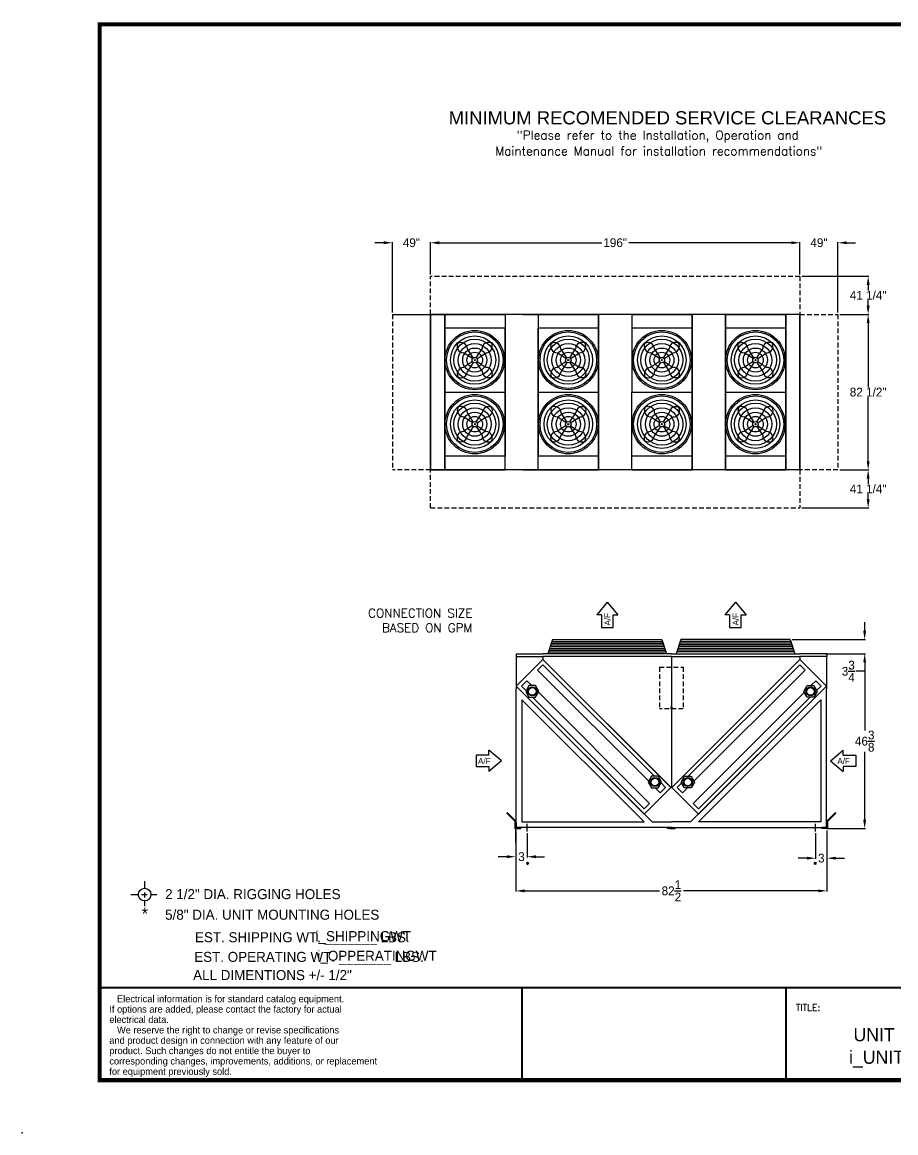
# Model space of a CAD drawing. Extents: x -21 to 463, y -14 to 294.
# Drawn here: x -20.5 to 211.1, y -14 to 280.6 of the extents above; entities that cross this region are included whole.
import ezdxf
from ezdxf.enums import TextEntityAlignment as Align

# ---------------------------------------------------------------- set-up
doc = ezdxf.new("R2010")
doc.units = 0
doc.header["$MEASUREMENT"] = 0
doc.linetypes.add('HIDDEN', pattern=[0.375, 0.25, -0.125])
doc.layers.get('0').update_dxf_attribs({"linetype": 'CONTINUOUS'})
doc.layers.get('Defpoints').update_dxf_attribs({"linetype": 'CONTINUOUS'})
doc.styles.add('dimentions', font='ARIAL.TTF')
doc.styles.add('ROMANS', font='ROMANS')
doc.styles.add('SIMPLEX', font='SIMPLEX')
doc.dimstyles.get("Standard").update_dxf_attribs({"dimtxt": 2.324, "dimasz": 2.324, "dimexe": 0.18, "dimexo": 0.5, "dimgap": 0.09, "dimtad": 0, "dimtih": 1, "dimtoh": 1, "dimdec": 4, "dimzin": 0, "dimdsep": 46, "dimlunit": 5, "dimtxsty": 'STANDARD', "dimcen": 0.09, "dimadec": 0, "dimazin": 0, "dimtfac": 1, "dimtdec": 4, "dimtofl": 0, "dimtmove": 0, "dimatfit": 3, "dimfxl": 1, "dimtolj": 1, "dimtzin": 0, "dimarcsym": 0})

# ---------------------------------------------------------------- blocks, each defined once
blk = doc.blocks.new('*D16')
at = {"color": 0, "lineweight": -2, "ltscale": 5}
for p, q in [((196.3, 161.83), (203.98, 161.83)), ((203.8, 159.5), (203.8, 158.04)), ((203.8, 154.06), (203.8, 155.53)), ((186.21, 151.74), (203.98, 151.74))]:
    blk.add_line(p, q, dxfattribs=at)
at = {"color": 0, "ltscale": 5}
for points in [[(203.41, 159.5), (204.19, 159.5), (203.8, 161.83)], [(203.41, 154.06), (204.19, 154.06), (203.8, 151.74)]]:
    blk.add_solid(points, dxfattribs=at)
at = {"layer": 'Defpoints', "color": 0, "ltscale": 5}
for p in [(195.8, 161.83), (185.71, 151.74), (203.8, 151.74)]:
    blk.add_point(p, dxfattribs=at)
at = {"color": 0, "ltscale": 5, "insert": (203.8, 156.78), "char_height": 2.324, "attachment_point": 5}
blk.add_mtext('\\A1;41 1/4"', dxfattribs=at)
blk = doc.blocks.new('*D17')
at = {"color": 0, "lineweight": -2, "ltscale": 5}
for p, q in [((186.21, 213.17), (203.98, 213.17)), ((203.8, 210.84), (203.8, 209.38)), ((203.8, 205.4), (203.8, 206.87)), ((196.3, 203.08), (203.98, 203.08))]:
    blk.add_line(p, q, dxfattribs=at)
at = {"color": 0, "ltscale": 5}
for points in [[(203.41, 210.84), (204.19, 210.84), (203.8, 213.17)], [(203.41, 205.4), (204.19, 205.4), (203.8, 203.08)]]:
    blk.add_solid(points, dxfattribs=at)
at = {"layer": 'Defpoints', "color": 0, "ltscale": 5}
for p in [(185.71, 213.17), (203.8, 213.17), (195.8, 203.08)]:
    blk.add_point(p, dxfattribs=at)
at = {"color": 0, "ltscale": 5, "insert": (203.8, 208.12), "char_height": 2.324, "attachment_point": 5}
blk.add_mtext('\\A1;41 1/4"', dxfattribs=at)
blk = doc.blocks.new('*D18')
at = {"color": 0, "lineweight": -2, "ltscale": 5}
for p, q in [((183.39, 222.07), (181.07, 222.07)), ((185.71, 213.67), (185.71, 222.25)), ((195.8, 203.58), (195.8, 222.25)), ((198.13, 222.07), (200.45, 222.07))]:
    blk.add_line(p, q, dxfattribs=at)
at = {"color": 0, "ltscale": 5}
for points in [[(183.39, 222.46), (183.39, 221.68), (185.71, 222.07)], [(198.13, 222.46), (198.13, 221.68), (195.8, 222.07)]]:
    blk.add_solid(points, dxfattribs=at)
at = {"layer": 'Defpoints', "color": 0, "ltscale": 5}
for p in [(195.8, 222.07), (185.71, 213.17), (195.8, 203.08)]:
    blk.add_point(p, dxfattribs=at)
at = {"color": 0, "ltscale": 5, "insert": (190.76, 222.07), "char_height": 2.324, "attachment_point": 5}
blk.add_mtext('\\A1;49"', dxfattribs=at)
blk = doc.blocks.new('*D19')
at = {"color": 0, "lineweight": -2, "ltscale": 5}
for p, q in [((196.3, 203.08), (203.98, 203.08)), ((203.8, 200.75), (203.8, 183.71)), ((203.8, 164.15), (203.8, 181.2)), ((196.3, 161.83), (203.98, 161.83))]:
    blk.add_line(p, q, dxfattribs=at)
at = {"color": 0, "ltscale": 5}
for points in [[(203.41, 200.75), (204.19, 200.75), (203.8, 203.08)], [(203.41, 164.15), (204.19, 164.15), (203.8, 161.83)]]:
    blk.add_solid(points, dxfattribs=at)
at = {"layer": 'Defpoints', "color": 0, "ltscale": 5}
for p in [(195.8, 203.08), (195.8, 161.83), (203.8, 161.83)]:
    blk.add_point(p, dxfattribs=at)
at = {"color": 0, "ltscale": 5, "insert": (203.8, 182.45), "char_height": 2.324, "attachment_point": 5}
blk.add_mtext('\\A1;82 1/2"', dxfattribs=at)
blk = doc.blocks.new('*D20')
at = {"color": 0, "lineweight": -2, "ltscale": 5}
for p, q in [((75.3, 222.07), (72.98, 222.07)), ((77.63, 203.58), (77.63, 222.25)), ((87.71, 213.67), (87.71, 222.25)), ((90.04, 222.07), (92.36, 222.07))]:
    blk.add_line(p, q, dxfattribs=at)
at = {"color": 0, "ltscale": 5}
for points in [[(75.3, 222.46), (75.3, 221.68), (77.63, 222.07)], [(90.04, 222.46), (90.04, 221.68), (87.71, 222.07)]]:
    blk.add_solid(points, dxfattribs=at)
at = {"layer": 'Defpoints', "color": 0, "ltscale": 5}
for p in [(77.63, 222.07), (87.71, 213.17), (77.63, 203.08)]:
    blk.add_point(p, dxfattribs=at)
at = {"color": 0, "ltscale": 5, "insert": (82.67, 222.07), "char_height": 2.324, "attachment_point": 5}
blk.add_mtext('\\A1;49"', dxfattribs=at)
blk = doc.blocks.new('*D23')
at = {"color": 0, "lineweight": -2, "ltscale": 5}
for p, q in [((87.71, 213.67), (87.71, 222.25)), ((90.04, 222.07), (133.14, 222.07)), ((183.39, 222.07), (140.29, 222.07)), ((185.71, 213.67), (185.71, 222.25))]:
    blk.add_line(p, q, dxfattribs=at)
at = {"color": 0, "ltscale": 5}
for points in [[(90.04, 222.46), (90.04, 221.68), (87.71, 222.07)], [(183.39, 222.46), (183.39, 221.68), (185.71, 222.07)]]:
    blk.add_solid(points, dxfattribs=at)
at = {"layer": 'Defpoints', "color": 0, "ltscale": 5}
for p in [(87.71, 222.07), (87.71, 213.17), (185.71, 213.17)]:
    blk.add_point(p, dxfattribs=at)
at = {"color": 0, "ltscale": 5, "insert": (136.71, 222.07), "char_height": 2.324, "attachment_point": 5}
blk.add_mtext('\\A1;196"', dxfattribs=at)
blk = doc.blocks.new('*D21')
at = {"color": 0, "lineweight": -2, "ltscale": 5}
for p, q in [((192.45, 113.08), (203.06, 113.08)), ((202.88, 110.76), (202.88, 92.7)), ((202.88, 69.04), (202.88, 87.1)), ((192.87, 66.72), (203.06, 66.72))]:
    blk.add_line(p, q, dxfattribs=at)
at = {"color": 0, "ltscale": 5}
for points in [[(202.49, 110.76), (203.27, 110.76), (202.88, 113.08)], [(202.49, 69.04), (203.27, 69.04), (202.88, 66.72)]]:
    blk.add_solid(points, dxfattribs=at)
at = {"layer": 'Defpoints', "color": 0, "ltscale": 5}
for p in [(191.95, 113.08), (192.37, 66.72), (202.88, 66.72)]:
    blk.add_point(p, dxfattribs=at)
at = {"color": 0, "ltscale": 5, "insert": (202.88, 89.9), "char_height": 2.324, "attachment_point": 5}
blk.add_mtext('\\A1;46{\\H1.000000x;\\S3/8;}', dxfattribs=at)
blk = doc.blocks.new('*D22')
at = {"color": 0, "lineweight": -2, "ltscale": 5}
for p, q in [((202.88, 119.16), (202.88, 121.48)), ((183.62, 116.83), (203.06, 116.83)), ((192.45, 113.08), (203.06, 113.08)), ((202.88, 110.76), (202.88, 108.43)), ((202.88, 108.43), (200.56, 108.43))]:
    blk.add_line(p, q, dxfattribs=at)
at = {"color": 0, "ltscale": 5}
for points in [[(202.49, 119.16), (203.27, 119.16), (202.88, 116.83)], [(202.49, 110.76), (203.27, 110.76), (202.88, 113.08)]]:
    blk.add_solid(points, dxfattribs=at)
at = {"layer": 'Defpoints', "color": 0, "ltscale": 5}
for p in [(183.12, 116.83), (191.95, 113.08), (202.88, 113.08)]:
    blk.add_point(p, dxfattribs=at)
at = {"color": 0, "ltscale": 5, "insert": (198.53, 108.43), "char_height": 2.324, "attachment_point": 5}
blk.add_mtext('\\A1;3{\\H1.000000x;\\S3/4;}', dxfattribs=at)
blk = doc.blocks.new('*D24')
at = {"color": 0, "lineweight": -2}
for p, q in [((110.36, 66.22), (110.36, 50.02)), ((192.87, 66.22), (192.87, 50.02)), ((112.68, 50.2), (148.43, 50.2)), ((190.55, 50.2), (154.8, 50.2))]:
    blk.add_line(p, q, dxfattribs=at)
at = {"color": 0}
for points in [[(112.68, 50.58), (112.68, 49.81), (110.36, 50.2)], [(190.55, 50.58), (190.55, 49.81), (192.87, 50.2)]]:
    blk.add_solid(points, dxfattribs=at)
at = {"layer": 'Defpoints', "color": 0}
for p in [(110.36, 66.72), (192.87, 66.72), (110.36, 50.2)]:
    blk.add_point(p, dxfattribs=at)
at = {"color": 0, "insert": (151.62, 50.2), "char_height": 2.324, "attachment_point": 5}
blk.add_mtext('\\A1;82{\\H1.000000x;\\S1/2;}', dxfattribs=at)
blk = doc.blocks.new('*D25')
at = {"color": 0, "lineweight": -2}
for p, q in [((110.36, 66.22), (110.36, 59.07)), ((113.36, 65.47), (113.36, 59.07)), ((108.03, 59.25), (105.71, 59.25)), ((115.68, 59.25), (118.01, 59.25))]:
    blk.add_line(p, q, dxfattribs=at)
at = {"color": 0}
for points in [[(108.03, 59.63), (108.03, 58.86), (110.36, 59.25)], [(115.68, 59.63), (115.68, 58.86), (113.36, 59.25)]]:
    blk.add_solid(points, dxfattribs=at)
at = {"layer": 'Defpoints', "color": 0}
for p in [(110.36, 66.72), (113.36, 65.97), (113.36, 59.25)]:
    blk.add_point(p, dxfattribs=at)
at = {"color": 0, "insert": (111.86, 59.25), "char_height": 2.324, "attachment_point": 5}
blk.add_mtext('\\A1;3', dxfattribs=at)
blk = doc.blocks.new('*D26')
at = {"color": 0, "lineweight": -2}
for p, q in [((189.87, 65.47), (189.87, 58.69)), ((192.87, 66.22), (192.87, 58.69)), ((187.55, 58.87), (185.23, 58.87)), ((195.2, 58.87), (197.52, 58.87))]:
    blk.add_line(p, q, dxfattribs=at)
at = {"color": 0}
for points in [[(187.55, 59.25), (187.55, 58.48), (189.87, 58.87)], [(195.2, 59.25), (195.2, 58.48), (192.87, 58.87)]]:
    blk.add_solid(points, dxfattribs=at)
at = {"layer": 'Defpoints', "color": 0}
for p in [(189.87, 65.97), (192.87, 66.72), (192.87, 58.87)]:
    blk.add_point(p, dxfattribs=at)
at = {"color": 0, "insert": (191.37, 58.87), "char_height": 2.324, "attachment_point": 5}
blk.add_mtext('\\A1;3', dxfattribs=at)

msp = doc.modelspace()

# ---------------------------------------------------------------- linework, layer by layer
at = {"linetype": 'HIDDEN', "ltscale": 5}
for p, q in [((87.71373, 203.0789), (87.71373, 213.16749)), ((185.71373, 213.16749), (87.71373, 213.16749)), ((185.71373, 213.16749), (185.71373, 203.0789)), ((77.62515, 203.0789), (77.62515, 161.8289)), ((185.71373, 203.0789), (195.80232, 203.0789)), ((195.80232, 203.0789), (195.80232, 161.8289)), ((87.71373, 161.8289), (77.62515, 161.8289)), ((87.71373, 151.74032), (87.71373, 161.8289)), ((185.71373, 161.8289), (185.71373, 151.74032)), ((195.80232, 161.8289), (185.71373, 161.8289)), ((87.71373, 151.74032), (185.71373, 151.74032)), ((148.46004, 109.51038), (148.46004, 98.44788)), ((148.46004, 109.51038), (154.77254, 109.51038)), ((154.77254, 109.51038), (154.77254, 98.44788)), ((154.77254, 98.44788), (148.46004, 98.44788)), ((151.49129, 98.88538), (151.49129, 98.63538)), ((151.74129, 98.88538), (151.74129, 98.63538))]:
    msp.add_line(p, q, dxfattribs=at)
at = {"ltscale": 5}
for p, q in [((77.62515, 203.0789), (87.71373, 203.0789)), ((185.71373, 203.0789), (87.71373, 203.0789)), ((87.71373, 203.0789), (87.71373, 182.4539)), ((87.71373, 182.4539), (87.71373, 203.0789)), ((87.71373, 203.0789), (91.96373, 203.0789)), ((91.49498, 182.4539), (91.49498, 203.0789)), ((91.49498, 203.0789), (91.49498, 182.4539)), ((91.49498, 203.0789), (107.49498, 203.0789)), ((107.49498, 203.0789), (107.49498, 182.4539)), ((112.21373, 203.0789), (107.49498, 203.0789)), ((112.21373, 203.0789), (117.11998, 203.0789)), ((116.30748, 203.0789), (116.30748, 182.4539)), ((116.30748, 203.0789), (116.30748, 182.4539)), ((116.49498, 203.0789), (132.49498, 203.0789)), ((132.30748, 182.4539), (132.30748, 203.0789)), ((132.30748, 203.0789), (132.30748, 182.4539)), ((136.90123, 203.0789), (132.65123, 203.0789)), ((141.11998, 203.0789), (157.11998, 203.0789)), ((141.11998, 203.0789), (141.11998, 182.4539)), ((141.11998, 203.0789), (141.11998, 182.4539)), ((141.11998, 203.0789), (141.11998, 182.4539)), ((141.11998, 203.0789), (141.11998, 182.4539)), ((157.11998, 203.0789), (157.11998, 182.4539)), ((157.11998, 182.4539), (157.11998, 203.0789)), ((165.93248, 182.4539), (165.93248, 203.0789)), ((165.93248, 203.0789), (165.93248, 182.4539)), ((165.93248, 203.0789), (165.93248, 182.4539)), ((165.93248, 203.0789), (165.93248, 182.4539)), ((165.93248, 203.0789), (165.93248, 182.4539)), ((165.93248, 203.0789), (181.93248, 203.0789)), ((181.93248, 182.4539), (181.93248, 203.0789)), ((181.93248, 203.0789), (181.93248, 182.4539)), ((185.71373, 203.0789), (185.71373, 182.4539)), ((185.71373, 182.4539), (185.71373, 203.0789)), ((185.71373, 182.4539), (185.71373, 203.0789)), ((107.49498, 199.4539), (91.49498, 199.4539)), ((107.49498, 182.4539), (107.49498, 199.4539)), ((116.30748, 182.4539), (116.30748, 199.4539)), ((132.30748, 199.4539), (116.30748, 199.4539)), ((132.30748, 182.4539), (132.30748, 199.4539)), ((157.11998, 199.4539), (141.11998, 199.4539)), ((157.11998, 182.4539), (157.11998, 199.4539)), ((181.93248, 199.4539), (165.93248, 199.4539)), ((181.93248, 182.4539), (181.93248, 199.4539)), ((87.71373, 182.4539), (87.71373, 161.8289)), ((87.71373, 161.8289), (87.71373, 182.4539)), ((91.49498, 182.4539), (107.49498, 182.4539)), ((91.49498, 161.8289), (91.49498, 182.4539)), ((91.49498, 182.4539), (91.49498, 161.8289)), ((91.49498, 182.4539), (107.49498, 182.4539)), ((107.49498, 182.4539), (107.49498, 165.4539)), ((107.49498, 161.8289), (107.49498, 182.4539)), ((116.30748, 161.8289), (116.30748, 182.4539)), ((116.30748, 161.8289), (116.30748, 182.4539)), ((116.30748, 182.4539), (116.30748, 165.4539)), ((116.49498, 182.4539), (132.49498, 182.4539)), ((116.49498, 182.4539), (132.49498, 182.4539)), ((132.30748, 161.8289), (132.30748, 182.4539)), ((132.30748, 182.4539), (132.30748, 165.4539)), ((132.30748, 182.4539), (132.30748, 161.8289)), ((141.11998, 182.4539), (157.11998, 182.4539)), ((141.11998, 161.8289), (141.11998, 182.4539)), ((141.11998, 161.8289), (141.11998, 182.4539)), ((141.11998, 161.8289), (141.11998, 182.4539)), ((141.11998, 161.8289), (141.11998, 182.4539)), ((141.11998, 182.4539), (157.11998, 182.4539)), ((157.11998, 182.4539), (157.11998, 161.8289)), ((157.11998, 182.4539), (157.11998, 165.4539)), ((157.11998, 161.8289), (157.11998, 182.4539)), ((165.93248, 182.4539), (181.93248, 182.4539)), ((165.93248, 161.8289), (165.93248, 182.4539)), ((165.93248, 161.8289), (165.93248, 182.4539)), ((165.93248, 161.8289), (165.93248, 182.4539)), ((165.93248, 161.8289), (165.93248, 182.4539)), ((165.93248, 182.4539), (165.93248, 161.8289)), ((165.93248, 182.4539), (181.93248, 182.4539)), ((181.93248, 161.8289), (181.93248, 182.4539)), ((181.93248, 182.4539), (181.93248, 165.4539)), ((181.93248, 182.4539), (181.93248, 161.8289)), ((185.71373, 182.4539), (185.71373, 161.8289)), ((185.71373, 182.4539), (185.71373, 161.8289)), ((185.71373, 161.8289), (185.71373, 182.4539)), ((107.49498, 165.4539), (91.49498, 165.4539)), ((132.30748, 165.4539), (116.30748, 165.4539)), ((157.11998, 165.4539), (141.11998, 165.4539)), ((181.93248, 165.4539), (165.93248, 165.4539)), ((185.71373, 161.8289), (87.71373, 161.8289)), ((87.71373, 161.8289), (91.96373, 161.8289)), ((91.49498, 161.8289), (107.49498, 161.8289)), ((112.21373, 161.8289), (107.49498, 161.8289)), ((112.21373, 161.8289), (117.11998, 161.8289)), ((116.49498, 161.8289), (132.49498, 161.8289)), ((136.90123, 161.8289), (132.65123, 161.8289)), ((141.11998, 161.8289), (157.11998, 161.8289)), ((165.93248, 161.8289), (181.93248, 161.8289)), ((110.42023, 113.07374), (117.55379, 113.07374)), ((110.42023, 113.07374), (110.42023, 112.32374)), ((110.42023, 112.32374), (117.55379, 112.32374)), ((110.48273, 112.32374), (110.48273, 104.51124)), ((151.67879, 113.08231), (117.55379, 113.08231)), ((151.67879, 112.33231), (117.55379, 112.33231)), ((117.55379, 112.33231), (117.55379, 111.58231)), ((151.55379, 113.08231), (185.67879, 113.08231)), ((151.55379, 112.33231), (185.67879, 112.33231)), ((151.61629, 112.33231), (151.61629, 77.51981)), ((151.61629, 112.33231), (151.61629, 77.51981)), ((192.81236, 113.07374), (185.67879, 113.07374)), ((185.67879, 112.33231), (185.67879, 111.58231)), ((192.81236, 112.32374), (185.67879, 112.32374)), ((192.74986, 112.32374), (192.74986, 104.51124)), ((192.81236, 113.07374), (192.81236, 112.32374)), ((110.48273, 104.51124), (117.55379, 111.58231)), ((110.48273, 104.51124), (117.55379, 111.58231)), ((116.13958, 108.75388), (117.55379, 110.16809)), ((151.61629, 77.51981), (117.55379, 111.58231)), ((117.55379, 111.58231), (151.49492, 77.64118)), ((117.55379, 110.16809), (147.14922, 80.57267)), ((151.61629, 77.51981), (185.67879, 111.58231)), ((185.67879, 111.58231), (151.73767, 77.64118)), ((185.67879, 110.16809), (156.08337, 80.57267)), ((192.74986, 104.51124), (185.67879, 111.58231)), ((192.74986, 104.51124), (185.67879, 111.58231)), ((187.09301, 108.75388), (185.67879, 110.16809)), ((116.13958, 108.75388), (145.62392, 79.26954)), ((187.09301, 108.75388), (157.60867, 79.26954)), ((144.42385, 70.57011), (110.48273, 104.51124)), ((146.52308, 68.47089), (110.48273, 104.51124)), ((110.48273, 104.51124), (110.48273, 103.78339)), ((110.48273, 104.51124), (110.48273, 104.51124)), ((110.48273, 66.97089), (110.48273, 103.78339)), ((111.89694, 104.51124), (113.31115, 105.92545)), ((113.09701, 103.31117), (111.89694, 104.51124)), ((114.6223, 104.6143), (113.31115, 105.92545)), ((156.70951, 68.47089), (192.74986, 104.51124)), ((158.80874, 70.57011), (192.74986, 104.51124)), ((188.61028, 104.6143), (189.92144, 105.92545)), ((191.33565, 104.51124), (189.92144, 105.92545)), ((190.13558, 103.31117), (191.33565, 104.51124)), ((192.74986, 104.51124), (192.74986, 104.51124)), ((192.74986, 104.51124), (192.74986, 103.78339)), ((192.74986, 66.97089), (192.74986, 103.78339)), ((144.40176, 68.47089), (111.98273, 100.88992)), ((111.98273, 100.88992), (111.98273, 68.47089)), ((144.42385, 71.98433), (114.82843, 101.57975)), ((145.83807, 73.39854), (116.35373, 102.88288)), ((157.39452, 73.39854), (186.87886, 102.88288)), ((158.80874, 71.98433), (188.40416, 101.57975)), ((158.83083, 68.47089), (191.24986, 100.88992)), ((191.24986, 100.88992), (191.24986, 68.47089)), ((151.49492, 77.64118), (144.42385, 70.57011)), ((147.35534, 77.53812), (148.66649, 76.22697)), ((150.08071, 77.64118), (148.66649, 76.22697)), ((148.88064, 78.84125), (150.08071, 77.64118)), ((151.73767, 77.64118), (158.80874, 70.57011)), ((154.35195, 78.84125), (153.15188, 77.64118)), ((153.15188, 77.64118), (154.5661, 76.22697)), ((155.87725, 77.53812), (154.5661, 76.22697)), ((145.83807, 73.39854), (144.42385, 71.98433)), ((157.39452, 73.39854), (158.80874, 71.98433)), ((158.80874, 70.57011), (159.8694, 71.63077)), ((158.80874, 70.57011), (159.8694, 71.63077)), ((110.23273, 66.72089), (110.23273, 68.22089)), ((110.35773, 68.22089), (110.48273, 68.22089)), ((110.35773, 66.72089), (110.35773, 68.22089)), ((110.48273, 68.22089), (110.48273, 66.97089)), ((111.98273, 68.47089), (144.40176, 68.47089)), ((113.35773, 65.97089), (113.35773, 67.97089)), ((146.52308, 68.47089), (151.60773, 68.47089)), ((156.70951, 68.47089), (151.62486, 68.47089)), ((191.24986, 68.47089), (158.83083, 68.47089)), ((189.87486, 65.97089), (189.87486, 67.97089)), ((192.87486, 68.22089), (192.74986, 68.22089)), ((192.74986, 68.22089), (192.74986, 66.97089)), ((192.87486, 66.72089), (192.87486, 68.22089)), ((192.99986, 66.72089), (192.99986, 68.22089)), ((110.35773, 66.72089), (111.73273, 66.72089)), ((110.48273, 66.97089), (111.73273, 66.97089)), ((151.60773, 66.97089), (110.73273, 66.97089)), ((111.73273, 66.72089), (111.73273, 66.97089)), ((151.85773, 66.97089), (150.60773, 66.97089)), ((150.60773, 66.72089), (150.60773, 66.97089)), ((152.10773, 66.72089), (150.60773, 66.72089)), ((151.12486, 66.72089), (152.62486, 66.72089)), ((151.37486, 66.97089), (152.62486, 66.97089)), ((151.62486, 66.97089), (192.49986, 66.97089)), ((152.62486, 66.72089), (152.62486, 66.97089)), ((191.49986, 66.72089), (191.49986, 66.97089)), ((192.74986, 66.97089), (191.49986, 66.97089)), ((192.87486, 66.72089), (191.49986, 66.72089))]:
    msp.add_line(p, q, dxfattribs=at)
for p, q in [((98.859, 191.34295), (96.44442, 192.87651)), ((99.07352, 191.56065), (97.50455, 193.95238)), ((99.86059, 191.56645), (101.39415, 193.98103)), ((100.07829, 191.35193), (102.47002, 192.92089)), ((123.6715, 191.34295), (121.25692, 192.87651)), ((123.88602, 191.56065), (122.31705, 193.95238)), ((124.67309, 191.56645), (126.20665, 193.98103)), ((124.89079, 191.35193), (127.28252, 192.92089)), ((148.484, 191.34295), (146.06942, 192.87651)), ((148.69852, 191.56065), (147.12955, 193.95238)), ((149.48559, 191.56645), (151.01915, 193.98103)), ((149.70329, 191.35193), (152.09502, 192.92089)), ((173.2965, 191.34295), (170.88192, 192.87651)), ((173.51102, 191.56065), (171.94205, 193.95238)), ((174.29809, 191.56645), (175.83165, 193.98103)), ((174.51579, 191.35193), (176.90752, 192.92089)), ((98.8648, 190.55588), (96.47307, 188.98691)), ((99.0825, 190.34136), (97.54894, 187.92678)), ((99.86957, 190.34716), (101.43854, 187.95543)), ((100.08409, 190.56486), (102.49867, 189.0313)), ((123.6773, 190.55588), (121.28557, 188.98691)), ((123.895, 190.34136), (122.36144, 187.92678)), ((124.68207, 190.34716), (126.25104, 187.95543)), ((124.89659, 190.56486), (127.31117, 189.0313)), ((148.4898, 190.55588), (146.09807, 188.98691)), ((148.7075, 190.34136), (147.17394, 187.92678)), ((149.49457, 190.34716), (151.06354, 187.95543)), ((149.70909, 190.56486), (152.12367, 189.0313)), ((173.3023, 190.55588), (170.91057, 188.98691)), ((173.52, 190.34136), (171.98644, 187.92678)), ((174.30707, 190.34716), (175.87604, 187.95543)), ((174.52159, 190.56486), (176.93617, 189.0313)), ((99.0825, 174.56645), (97.54894, 176.98103)), ((99.86957, 174.56065), (101.43854, 176.95238)), ((123.895, 174.56645), (122.36144, 176.98103)), ((124.68207, 174.56065), (126.25104, 176.95238)), ((148.7075, 174.56645), (147.17394, 176.98103)), ((149.49457, 174.56065), (151.06354, 176.95238)), ((173.52, 174.56645), (171.98644, 176.98103)), ((174.30707, 174.56065), (175.87604, 176.95238)), ((98.8648, 174.35193), (96.47307, 175.92089)), ((100.08409, 174.34295), (102.49867, 175.87651)), ((123.6773, 174.35193), (121.28557, 175.92089)), ((124.89659, 174.34295), (127.31117, 175.87651)), ((148.4898, 174.35193), (146.09807, 175.92089)), ((149.70909, 174.34295), (152.12367, 175.87651)), ((173.3023, 174.35193), (170.91057, 175.92089)), ((174.52159, 174.34295), (176.93617, 175.87651)), ((98.859, 173.56486), (96.44442, 172.0313)), ((99.07352, 173.34716), (97.50455, 170.95543)), ((99.86059, 173.34136), (101.39415, 170.92678)), ((100.07829, 173.55588), (102.47002, 171.98691)), ((123.6715, 173.56486), (121.25692, 172.0313)), ((123.88602, 173.34716), (122.31705, 170.95543)), ((124.67309, 173.34136), (126.20665, 170.92678)), ((124.89079, 173.55588), (127.28252, 171.98691)), ((148.484, 173.56486), (146.06942, 172.0313)), ((148.69852, 173.34716), (147.12955, 170.95543)), ((149.48559, 173.34136), (151.01915, 170.92678)), ((149.70329, 173.55588), (152.09502, 171.98691)), ((173.2965, 173.56486), (170.88192, 172.0313)), ((173.51102, 173.34716), (171.94205, 170.95543)), ((174.29809, 173.34136), (175.83165, 170.92678)), ((174.51579, 173.55588), (176.90752, 171.98691)), ((134.61629, 126.77129), (131.80999, 123.40359)), ((134.61629, 126.77129), (137.4226, 123.40359)), ((168.61629, 126.77129), (165.80999, 123.40359)), ((168.61629, 126.77129), (171.4226, 123.40359)), ((133.07283, 123.40359), (131.80999, 123.40359)), ((133.07283, 123.40359), (133.07283, 120.03589)), ((136.15976, 120.03589), (136.15976, 123.40359)), ((136.15976, 123.40359), (137.4226, 123.40359)), ((167.07283, 123.40359), (165.80999, 123.40359)), ((167.07283, 123.40359), (167.07283, 120.03589)), ((170.15976, 120.03589), (170.15976, 123.40359)), ((170.15976, 123.40359), (171.4226, 123.40359)), ((133.07283, 120.03589), (136.15976, 120.03589)), ((167.07283, 120.03589), (170.15976, 120.03589)), ((120.11629, 116.83231), (118.86629, 113.08231)), ((119.49129, 114.95731), (149.74129, 114.95731)), ((119.64754, 115.42606), (149.58504, 115.42606)), ((119.80379, 115.89481), (149.42879, 115.89481)), ((119.96004, 116.36356), (149.27254, 116.36356)), ((120.11629, 116.83231), (149.11629, 116.83231)), ((149.11629, 116.83231), (150.36629, 113.08231)), ((154.11629, 116.83231), (152.86629, 113.08231)), ((183.74129, 114.95731), (153.49129, 114.95731)), ((183.58504, 115.42606), (153.64754, 115.42606)), ((183.42879, 115.89481), (153.80379, 115.89481)), ((183.27254, 116.36356), (153.96004, 116.36356)), ((183.11629, 116.83231), (154.11629, 116.83231)), ((183.11629, 116.83231), (184.36629, 113.08231)), ((119.02254, 113.55106), (150.21004, 113.55106)), ((119.17879, 114.01981), (150.05379, 114.01981)), ((119.33504, 114.48856), (149.89754, 114.48856)), ((184.21004, 113.55106), (153.02254, 113.55106)), ((184.05379, 114.01981), (153.17879, 114.01981)), ((183.89754, 114.48856), (153.33504, 114.48856)), ((103.17266, 86.22387), (99.80496, 86.22387)), ((99.80496, 86.22387), (99.80496, 83.13694)), ((103.17266, 86.22387), (103.17266, 87.48671)), ((106.54036, 84.6804), (103.17266, 87.48671)), ((193.79994, 84.6804), (197.16764, 87.48671)), ((197.16764, 86.22387), (197.16764, 87.48671)), ((197.16764, 86.22387), (200.53533, 86.22387)), ((200.53533, 86.22387), (200.53533, 83.13694)), ((99.80496, 83.13694), (103.17266, 83.13694)), ((106.54036, 84.6804), (103.17266, 81.8741)), ((103.17266, 83.13694), (103.17266, 81.8741)), ((193.79994, 84.6804), (197.16764, 81.8741)), ((197.16764, 83.13694), (197.16764, 81.8741)), ((200.53533, 83.13694), (197.16764, 83.13694)), ((110.23273, 66.59589), (110.23273, 63.11797)), ((11.92072, 52.80006), (11.92072, 51.03463)), ((8.26305, 49.22268), (10.05346, 49.22268)), ((11.08641, 49.22268), (12.59611, 49.22268)), ((11.92072, 49.79488), (11.92072, 48.45975)), ((11.92072, 47.50609), (11.92072, 46.11384)), ((13.62906, 49.22268), (15.1587, 49.22268)), ((112, 0), (112, 24.5)), ((182, 0), (182, 24.5))]:
    msp.add_line(p, q)
at = {"linetype": 'Continuous', "lineweight": 15}
for p, q in [((108.07201, 70.93732), (107.97691, 70.84221)), ((107.97691, 70.84221), (108.33046, 70.48866)), ((108.07201, 70.93732), (108.42557, 70.58376)), ((195.16058, 70.93732), (194.80702, 70.58376)), ((195.25568, 70.84221), (194.90213, 70.48866)), ((195.16058, 70.93732), (195.25568, 70.84221)), ((108.42557, 70.58376), (108.33046, 70.48866)), ((110.09793, 68.72118), (108.33046, 70.48866)), ((110.19304, 68.81629), (108.42557, 70.58376)), ((110.19304, 68.81629), (110.09793, 68.72118)), ((110.09823, 68.72047), (110.23273, 68.72047)), ((110.09823, 66.72089), (110.09823, 68.72047)), ((110.23273, 66.72089), (110.23273, 68.72047)), ((193.13436, 68.72047), (192.99986, 68.72047)), ((192.99986, 66.72089), (192.99986, 68.72047)), ((193.03955, 68.81629), (194.80702, 70.58376)), ((193.03955, 68.81629), (193.13466, 68.72118)), ((193.13436, 66.72089), (193.13436, 68.72047)), ((193.13466, 68.72118), (194.90213, 70.48866)), ((194.80702, 70.58376), (194.90213, 70.48866)), ((110.23273, 66.72089), (110.09823, 66.72089)), ((192.99986, 66.72089), (193.13436, 66.72089))]:
    msp.add_line(p, q, dxfattribs=at)
for points, const_width in [([(0, 0), (448, 0), (448, 280), (0, 280), (0, 0)], 1.12), ([(112.6621, 24.5), (0, 24.5)], 0.56), ([(448, 24.5), (112, 24.5), (112, 0)], 0.56), ([(182, 24.5), (182, 0)], 0.56)]:
    msp.add_lwpolyline(points, dxfattribs=dict(const_width=const_width))
at = {"ltscale": 5}
for points in [[(116.47737, 103.09702), (115.60137, 104.6143), (113.84937, 104.6143), (112.97337, 103.09702), (113.84937, 101.57975), (115.60137, 101.57975)], [(186.75522, 103.09702), (187.63122, 104.6143), (189.38322, 104.6143), (190.25922, 103.09702), (189.38322, 101.57975), (187.63122, 101.57975)], [(149.00428, 79.05539), (148.12828, 80.57267), (146.37628, 80.57267), (145.50028, 79.05539), (146.37628, 77.53812), (148.12828, 77.53812)], [(154.22831, 79.05539), (155.10431, 80.57267), (156.85631, 80.57267), (157.73231, 79.05539), (156.85631, 77.53812), (155.10431, 77.53812)]]:
    msp.add_lwpolyline(points, close=True, dxfattribs=at)
for centre, radius in [((99.47155, 190.9539), 7.875), ((99.47155, 190.9539), 7.49999), ((99.47155, 190.9539), 6.42589), ((124.28405, 190.9539), 7.875), ((124.28405, 190.9539), 7.49999), ((124.28405, 190.9539), 6.42589), ((149.09655, 190.9539), 7.875), ((149.09655, 190.9539), 7.49999), ((149.09655, 190.9539), 6.42589), ((173.90905, 190.9539), 7.875), ((173.90905, 190.9539), 7.49999), ((173.90905, 190.9539), 6.42589), ((99.47155, 190.9539), 5.56956), ((99.47155, 190.9539), 4.36928), ((124.28405, 190.9539), 5.56956), ((124.28405, 190.9539), 4.36928), ((149.09655, 190.9539), 5.56956), ((149.09655, 190.9539), 4.36928), ((173.90905, 190.9539), 5.56956), ((173.90905, 190.9539), 4.36928), ((99.47155, 190.9539), 3.20072), ((99.47155, 190.9539), 2.06631), ((99.47155, 190.9539), 0.72565), ((124.28405, 190.9539), 3.20072), ((124.28405, 190.9539), 2.06631), ((124.28405, 190.9539), 0.72565), ((149.09655, 190.9539), 3.20072), ((149.09655, 190.9539), 2.06631), ((149.09655, 190.9539), 0.72565), ((173.90905, 190.9539), 3.20072), ((173.90905, 190.9539), 2.06631), ((173.90905, 190.9539), 0.72565), ((99.47155, 190.9539), 0.14323), ((124.28405, 190.9539), 0.14323), ((149.09655, 190.9539), 0.14323), ((173.90905, 190.9539), 0.14323), ((99.47155, 173.9539), 7.875), ((99.47155, 173.9539), 7.49999), ((99.47155, 173.9539), 6.42589), ((124.28405, 173.9539), 7.875), ((124.28405, 173.9539), 7.49999), ((124.28405, 173.9539), 6.42589), ((149.09655, 173.9539), 7.875), ((149.09655, 173.9539), 7.49999), ((149.09655, 173.9539), 6.42589), ((173.90905, 173.9539), 7.875), ((173.90905, 173.9539), 7.49999), ((173.90905, 173.9539), 6.42589), ((99.47155, 173.9539), 5.56956), ((99.47155, 173.9539), 4.36928), ((99.47155, 173.9539), 3.20072), ((124.28405, 173.9539), 5.56956), ((124.28405, 173.9539), 4.36928), ((124.28405, 173.9539), 3.20072), ((149.09655, 173.9539), 5.56956), ((149.09655, 173.9539), 4.36928), ((149.09655, 173.9539), 3.20072), ((173.90905, 173.9539), 5.56956), ((173.90905, 173.9539), 4.36928), ((173.90905, 173.9539), 3.20072), ((99.47155, 173.9539), 2.06631), ((99.47155, 173.9539), 0.72565), ((99.47155, 173.9539), 0.14323), ((124.28405, 173.9539), 2.06631), ((124.28405, 173.9539), 0.72565), ((124.28405, 173.9539), 0.14323), ((149.09655, 173.9539), 2.06631), ((149.09655, 173.9539), 0.72565), ((149.09655, 173.9539), 0.14323), ((173.90905, 173.9539), 2.06631), ((173.90905, 173.9539), 0.72565), ((173.90905, 173.9539), 0.14323), ((11.92072, 49.22268), 1.67878)]:
    msp.add_circle(centre, radius)
for centre, radius in [((114.72537, 103.09702), 1.22259), ((114.72537, 103.09702), 1.10494), ((114.72537, 103.09702), 1), ((114.72537, 103.09702), 1), ((114.72537, 103.09702), 1), ((188.50722, 103.09702), 1.22259), ((188.50722, 103.09702), 1.10494), ((188.50722, 103.09702), 1), ((188.50722, 103.09702), 1), ((188.50722, 103.09702), 1), ((147.25228, 79.05539), 1.22259), ((147.25228, 79.05539), 1.10494), ((147.25228, 79.05539), 1), ((147.25228, 79.05539), 1), ((147.25228, 79.05539), 1), ((155.98031, 79.05539), 1.22259), ((155.98031, 79.05539), 1.10494), ((155.98031, 79.05539), 1), ((155.98031, 79.05539), 1), ((155.98031, 79.05539), 1)]:
    msp.add_circle(centre, radius, dxfattribs=at)
for centre, start, end in [((96.48452, 194.58934), 152.1444669, 268.6588262), ((95.7925, 193.88705), 2.185287, 118.6996463), ((103.10698, 193.94093), 62.1444669, 178.6588262), ((102.40469, 194.63295), 272.185287, 28.6996463), ((121.29702, 194.58934), 152.1444669, 268.6588262), ((120.605, 193.88705), 2.185287, 118.6996463), ((127.91948, 193.94093), 62.1444669, 178.6588262), ((127.21719, 194.63295), 272.185287, 28.6996463), ((146.10952, 194.58934), 152.1444669, 268.6588262), ((145.4175, 193.88705), 2.185287, 118.6996463), ((152.73198, 193.94093), 62.1444669, 178.6588262), ((152.02969, 194.63295), 272.185287, 28.6996463), ((170.92202, 194.58934), 152.1444669, 268.6588262), ((170.23, 193.88705), 2.185287, 118.6996463), ((177.54448, 193.94093), 62.1444669, 178.6588262), ((176.84219, 194.63295), 272.185287, 28.6996463), ((96.5384, 187.27486), 92.185287, 208.6996463), ((102.45857, 187.31847), 332.1444669, 88.6588262), ((121.3509, 187.27486), 92.185287, 208.6996463), ((127.27107, 187.31847), 332.1444669, 88.6588262), ((146.1634, 187.27486), 92.185287, 208.6996463), ((152.08357, 187.31847), 332.1444669, 88.6588262), ((170.9759, 187.27486), 92.185287, 208.6996463), ((176.89607, 187.31847), 332.1444669, 88.6588262), ((95.83611, 187.96688), 242.1444669, 358.6588262), ((103.15059, 188.02076), 182.185287, 298.6996463), ((120.64861, 187.96688), 242.1444669, 358.6588262), ((127.96309, 188.02076), 182.185287, 298.6996463), ((145.46111, 187.96688), 242.1444669, 358.6588262), ((152.77559, 188.02076), 182.185287, 298.6996463), ((170.27361, 187.96688), 242.1444669, 358.6588262), ((177.58809, 188.02076), 182.185287, 298.6996463), ((96.5384, 177.63295), 151.3003537, 267.814713), ((95.83611, 176.94093), 1.3411738, 117.8555331), ((103.15059, 176.88705), 61.3003537, 177.814713), ((102.45857, 177.58934), 271.3411738, 27.8555331), ((121.3509, 177.63295), 151.3003537, 267.814713), ((120.64861, 176.94093), 1.3411738, 117.8555331), ((127.96309, 176.88705), 61.3003537, 177.814713), ((127.27107, 177.58934), 271.3411738, 27.8555331), ((146.1634, 177.63295), 151.3003537, 267.814713), ((145.46111, 176.94093), 1.3411738, 117.8555331), ((152.77559, 176.88705), 61.3003537, 177.814713), ((152.08357, 177.58934), 271.3411738, 27.8555331), ((170.9759, 177.63295), 151.3003537, 267.814713), ((170.27361, 176.94093), 1.3411738, 117.8555331), ((177.58809, 176.88705), 61.3003537, 177.814713), ((176.89607, 177.58934), 271.3411738, 27.8555331), ((96.48452, 170.31847), 91.3411738, 207.8555331), ((95.7925, 171.02076), 241.3003537, 357.814713), ((103.10698, 170.96688), 181.3411738, 297.8555331), ((102.40469, 170.27486), 331.3003537, 87.814713), ((121.29702, 170.31847), 91.3411738, 207.8555331), ((120.605, 171.02076), 241.3003537, 357.814713), ((127.91948, 170.96688), 181.3411738, 297.8555331), ((127.21719, 170.27486), 331.3003537, 87.814713), ((146.10952, 170.31847), 91.3411738, 207.8555331), ((145.4175, 171.02076), 241.3003537, 357.814713), ((152.73198, 170.96688), 181.3411738, 297.8555331), ((152.02969, 170.27486), 331.3003537, 87.814713), ((170.92202, 170.31847), 91.3411738, 207.8555331), ((170.23, 171.02076), 241.3003537, 357.814713), ((177.54448, 170.96688), 181.3411738, 297.8555331), ((176.84219, 170.27486), 331.3003537, 87.814713)]:
    msp.add_arc(centre, 1.7133, start, end)
at = {"linetype": 'HIDDEN', "ltscale": 5}
for centre, start, end in [((151.61629, 98.88538), 0, 180), ((151.61629, 98.63538), 180, 0)]:
    msp.add_arc(centre, 0.125, start, end, dxfattribs=at)
at = {"linetype": 'Continuous', "lineweight": 15}
for centre, radius, start, end in [((110.09723, 68.72047), 0.001, 0, 45), ((110.09723, 68.72047), 0.1355, 0, 45), ((193.13536, 68.72047), 0.1355, 135, 180), ((193.13536, 68.72047), 0.001, 135, 180)]:
    msp.add_arc(centre, radius, start, end, dxfattribs=at)
msp.add_point((-20.54422, -13.96238))

# ---------------------------------------------------------------- texts
at = {"lineweight": 30, "style": 'dimentions'}
msp.add_text('MINIMUM RECOMENDED SERVICE CLEARANCES', height=3.5, dxfattribs=at).set_placement((92.56492, 253.46022))
at = {"style": 'SIMPLEX'}
for s, p in [('"Please refer to the Installation, Operation and', (148.00808, 249.457)), ('Maintenance Manual for installation recommendations"', (148.28528, 245.24457))]:
    msp.add_text(s, height=2.324, dxfattribs=at).set_placement(p, align=Align.CENTER)
for p in [(135.44738, 120.56775), (169.44738, 120.56775)]:
    msp.add_text('A/F', height=1.59375, rotation=90).set_placement(p)
for s, height, p in [('A/F', 1.59375, (100.33682, 83.84932)), ('A/F', 1.59375, (195.63983, 83.84932)), ('2 1/2" DIA. RIGGING HOLES', 2.66, (17.35747, 47.99703)), ('5/8" DIA. UNIT MOUNTING HOLES', 2.66, (17.35747, 42.54098))]:
    msp.add_text(s, height=height).set_placement(p)
for s, height, p in [('*', 3.27363, (11.9898, 42.49492)), ('EST. SHIPPING WT. _______ LBS.', 2.66, (53.74834, 36.56348)), ('i_SHIPPINGWT', 2.6630528, (69.91595, 36.85406)), ('EST. OPERATING WT. _______ LBS.', 2.66, (55.51461, 31.36035)), ('i_OPPERATINGWT', 2.66, (73.55565, 31.65093)), ('ALL DIMENTIONS +/- 1/2"', 2.66, (45.82889, 26.53291)), ('UNIT DRAWING', 3.5, (217.33076, 10.2946)), ('i_UNITDRAWING', 3.5, (217.33076, 4.32937))]:
    msp.add_text(s, height=height).set_placement(p, align=Align.CENTER)
at = {"lineweight": 25}
for s, p in [('   Electrical information is for standard catalog equipment.', (2.56515, 20.64954)), ('If options are added, please contact the factory for actual', (2.56515, 17.9051)), ('electrical data.', (2.56515, 15.16066)), ('   We reserve the right to change or revise specifications', (2.56515, 12.3816)), ('and product design in connection with any feature of our', (2.56515, 9.63716)), ('corresponding changes, improvements, additions, or replacement ', (2.56515, 4.14828)), ('product. Such changes do not entitle the buyer to', (2.56515, 6.89272)), ('for equipment previously sold.', (2.56515, 1.40384))]:
    msp.add_text(s, height=1.8296276, dxfattribs=at).set_placement(p)
at = {"style": 'SIMPLEX'}
msp.add_text('TITLE:', height=1.75, dxfattribs=at).set_placement((184.625, 18.375))
for s, insert, char_height, attachment_point, style in [('CONNECTION SIZE\\PBASED ON GPM', (98.87239, 118.81094), 2.324, 9, 'SIMPLEX'), ('CONNECTION SIZE\\PBASED ON GPM', (98.87239, 118.81094), 2.324, 9, 'SIMPLEX'), ('*', (113.48273, 57.90144), 1.48072, 2, 'ROMANS'), ('*', (189.74986, 57.90144), 1.48072, 2, 'ROMANS')]:
    msp.add_mtext(s, dxfattribs=dict(insert=insert, char_height=char_height, attachment_point=attachment_point, style=style))

# ---------------------------------------------------------------- dimensions: what is measured, and where the dimension line sits
at = {"ltscale": 5}
for base, p1, p2, text, picture, middle in [((77.62515, 222.07168), (87.71373, 213.16749), (77.62515, 203.0789), '49"', '*D20', (82.66944, 222.07168)), ((87.71373, 222.07168), (185.71373, 213.16749), (87.71373, 213.16749), '196"', '*D23', (136.71373, 222.07168)), ((195.80232, 222.07168), (185.71373, 213.16749), (195.80232, 203.0789), '49"', '*D18', (190.75803, 222.07168))]:
    dim = msp.add_linear_dim(base=base, p1=p1, p2=p2, text=text, dimstyle='Standard', dxfattribs=at)
    dim.commit()
    dim.dimension.update_dxf_attribs({"geometry": picture, "text_midpoint": middle})
for base, p1, p2, text, picture, middle in [((203.79898, 213.16749), (195.80232, 203.0789), (185.71373, 213.16749), '41 1/4"', '*D17', (203.79898, 208.1232)), ((203.79898, 161.8289), (195.80232, 203.0789), (195.80232, 161.8289), '82 1/2"', '*D19', (203.79898, 182.4539)), ((203.79898, 151.74032), (195.80232, 161.8289), (185.71373, 151.74032), '41 1/4"', '*D16', (203.79898, 156.78461))]:
    dim = msp.add_linear_dim(base=base, p1=p1, p2=p2, angle=270, text=text, dimstyle='Standard', dxfattribs=at)
    dim.commit()
    dim.dimension.update_dxf_attribs({"geometry": picture, "text_midpoint": middle})
for base, p1, p2, picture, middle in [((202.88156, 113.08231), (183.11629, 116.83231), (191.94593, 113.08231), '*D22', (198.53089, 108.43431)), ((202.88156, 66.72089), (191.94593, 113.08231), (192.37486, 66.72089), '*D21', (202.88156, 89.9016))]:
    dim = msp.add_linear_dim(base=base, p1=p1, p2=p2, angle=90, dimstyle='Standard', dxfattribs=at)
    dim.commit()
    dim.dimension.update_dxf_attribs({"geometry": picture, "text_midpoint": middle})
for base, p1, p2, picture, middle in [((113.35773, 59.24628), (110.35773, 66.72089), (113.35773, 65.97089), '*D25', (111.85773, 59.24628)), ((110.35773, 50.1956), (192.87486, 66.72089), (110.35773, 66.72089), '*D24', (151.61629, 50.1956)), ((192.87486, 58.86506), (189.87486, 65.97089), (192.87486, 66.72089), '*D26', (191.37486, 58.86506))]:
    dim = msp.add_linear_dim(base=base, p1=p1, p2=p2, dimstyle='Standard')
    dim.commit()
    dim.dimension.update_dxf_attribs({"geometry": picture, "text_midpoint": middle})

doc.saveas('drawing.dxf')
